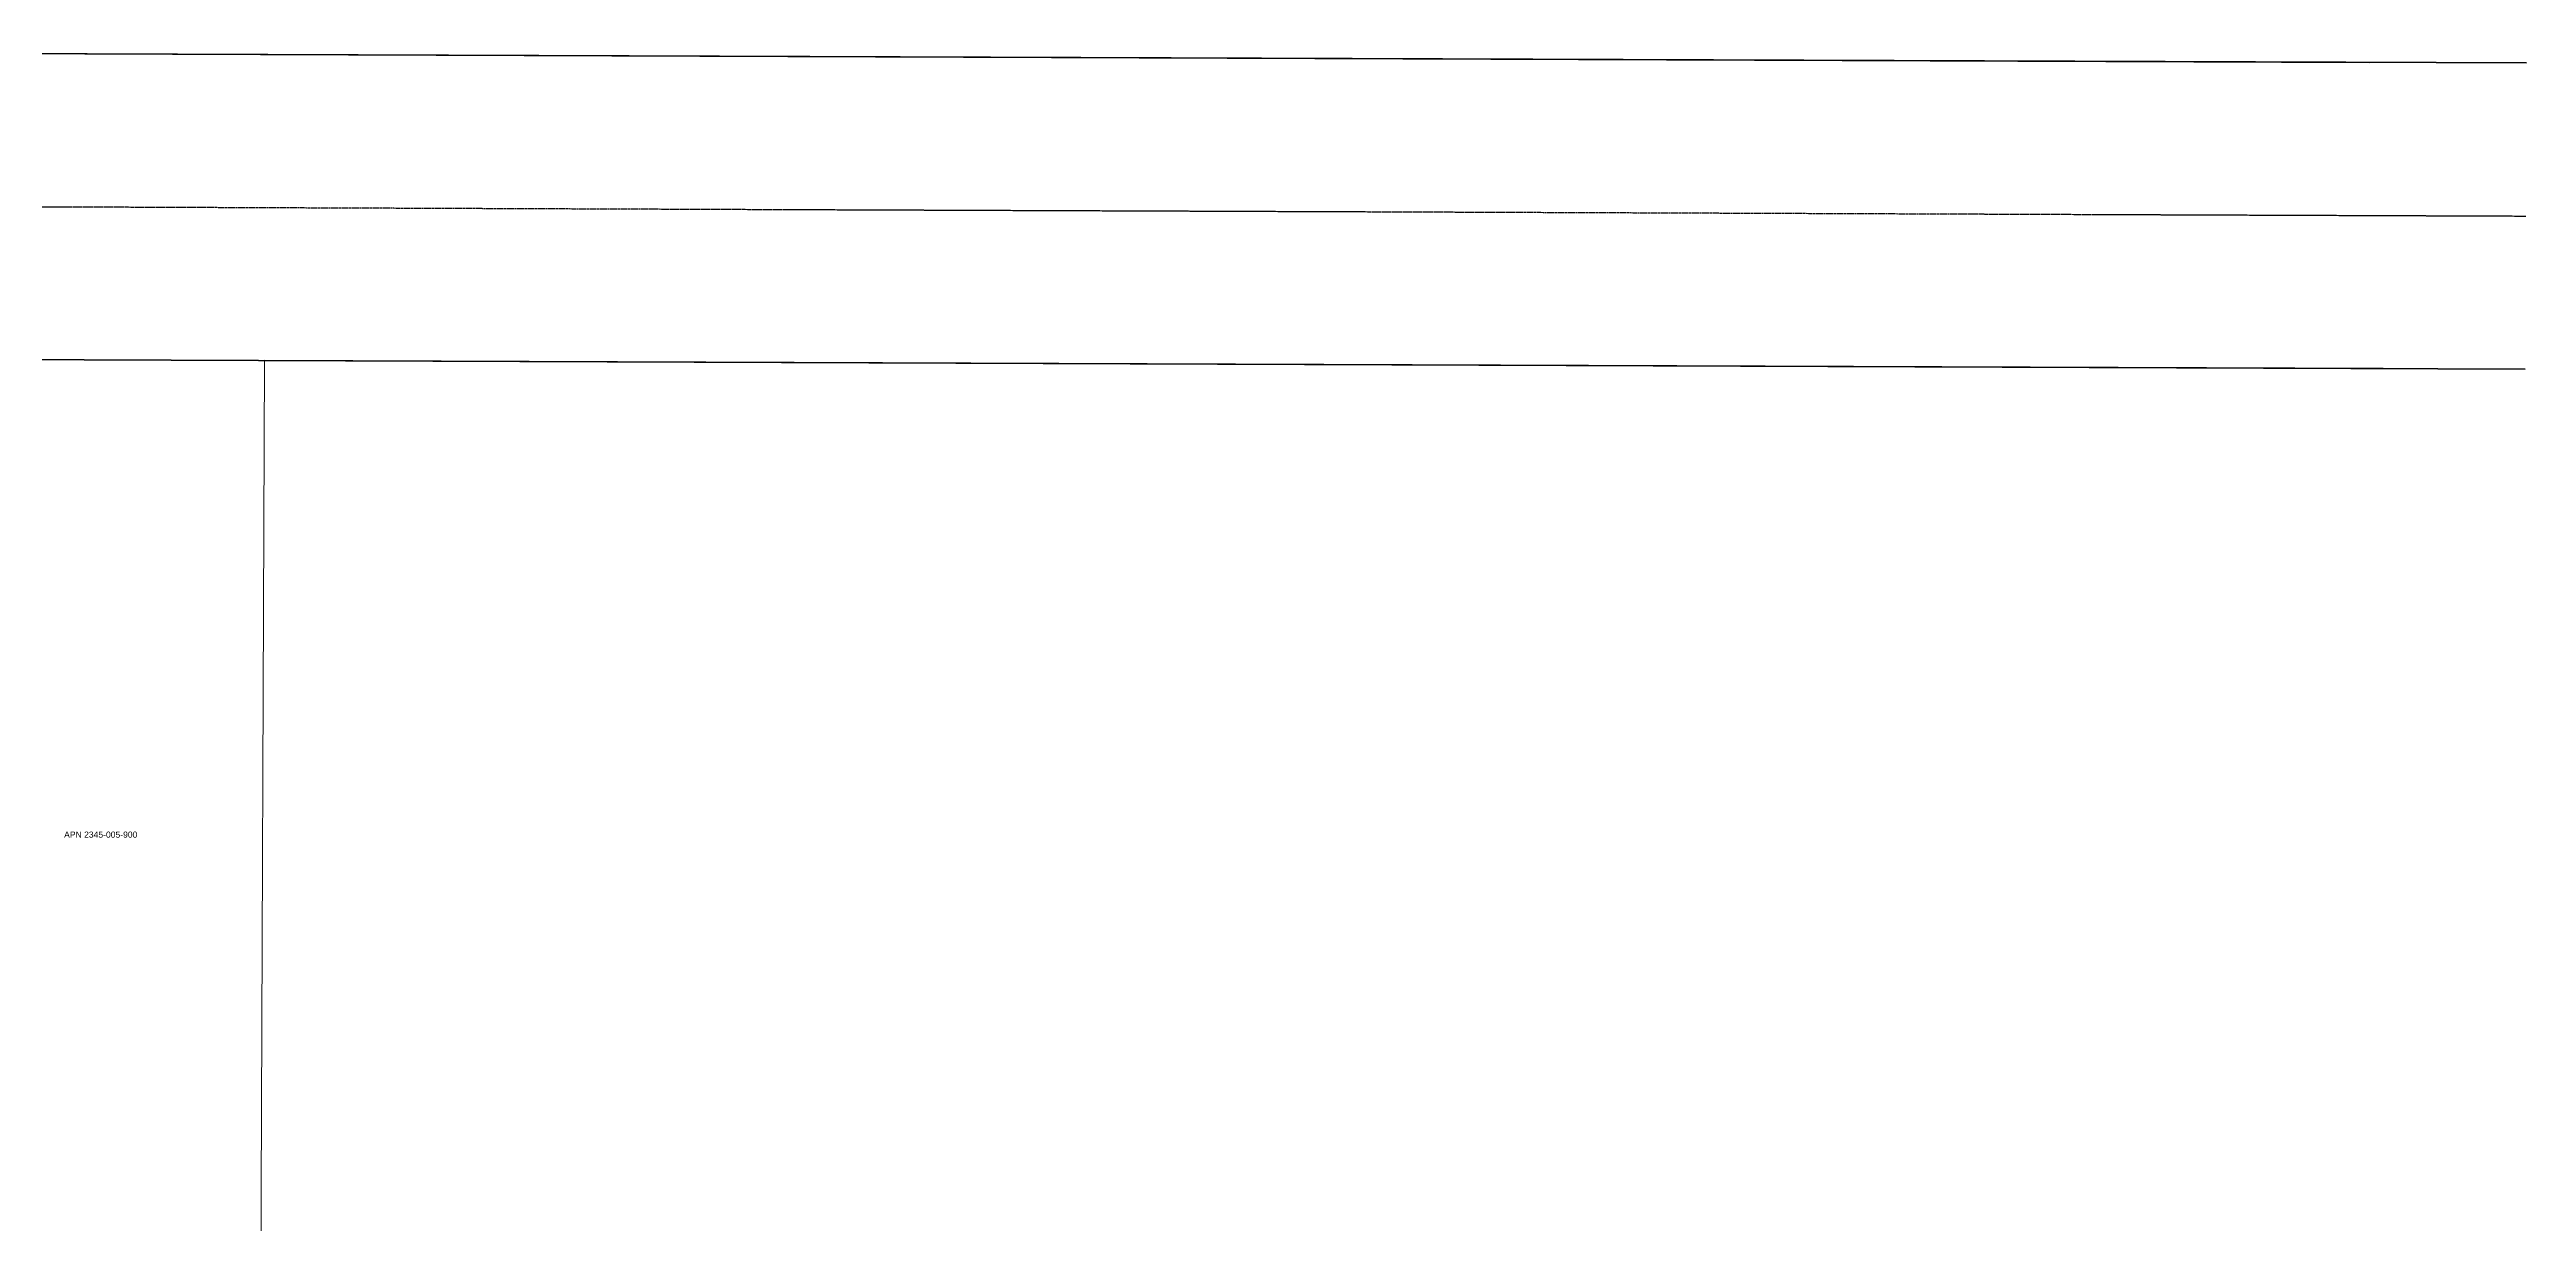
# Model space of a CAD drawing. Header units: feet. Extents: x 6431898 to 6439083, y 1883907 to 1887646.
# Drawn here: x 6434376 to 6435185, y 1884961 to 1885344 of the extents above; entities that cross this region are included whole.
import ezdxf

# ---------------------------------------------------------------- set-up
doc = ezdxf.new("R2010")
doc.units = ezdxf.units.FT
doc.header["$MEASUREMENT"] = 0
doc.linetypes.add('CENTER2', pattern=[1.125, 0.75, -0.125, 0.125, -0.125])
for name, color, linetype, lineweight in [('R-PROP-PRCL', 4, 'Continuous', 18), ('R-Row-Misc-Txto', 171, 'Continuous', 5), ('R-Row-Scl', 1, 'CENTER2', 25), ('R-Row-Srow', 6, 'Continuous', 50)]:
    doc.layers.add(name, color=color, linetype=linetype, lineweight=lineweight)
doc.styles.add('G1_1 8_0', font='arial.ttf')

msp = doc.modelspace()

# ---------------------------------------------------------------- linework, layer by layer
at = {"layer": 'R-PROP-PRCL'}
msp.add_line((6434445.02, 1884879.88), (6434446.55, 1885242.3), dxfattribs=at)
at = {"layer": 'R-Row-Scl'}
msp.add_line((6433205.13, 1885296.98), (6435185.05, 1885289.51), dxfattribs=at)
at = {"layer": 'R-Row-Srow'}
for p, q in [((6434029.09, 1885343.88), (6435134.03, 1885339.69)), ((6434029.09, 1885343.87), (6435185.24, 1885339.51)), ((6434119.04, 1885243.53), (6435184.86, 1885239.51)), ((6434446.55, 1885242.3), (6435138.44, 1885239.68))]:
    msp.add_line(p, q, dxfattribs=at)

# ---------------------------------------------------------------- texts
at = {"layer": 'R-Row-Misc-Txto', "style": 'G1_1 8_0'}
msp.add_text('APN 2345-005-900', height=2, dxfattribs=at).set_placement((6434381.08, 1885086.53))

doc.saveas('drawing.dxf')
